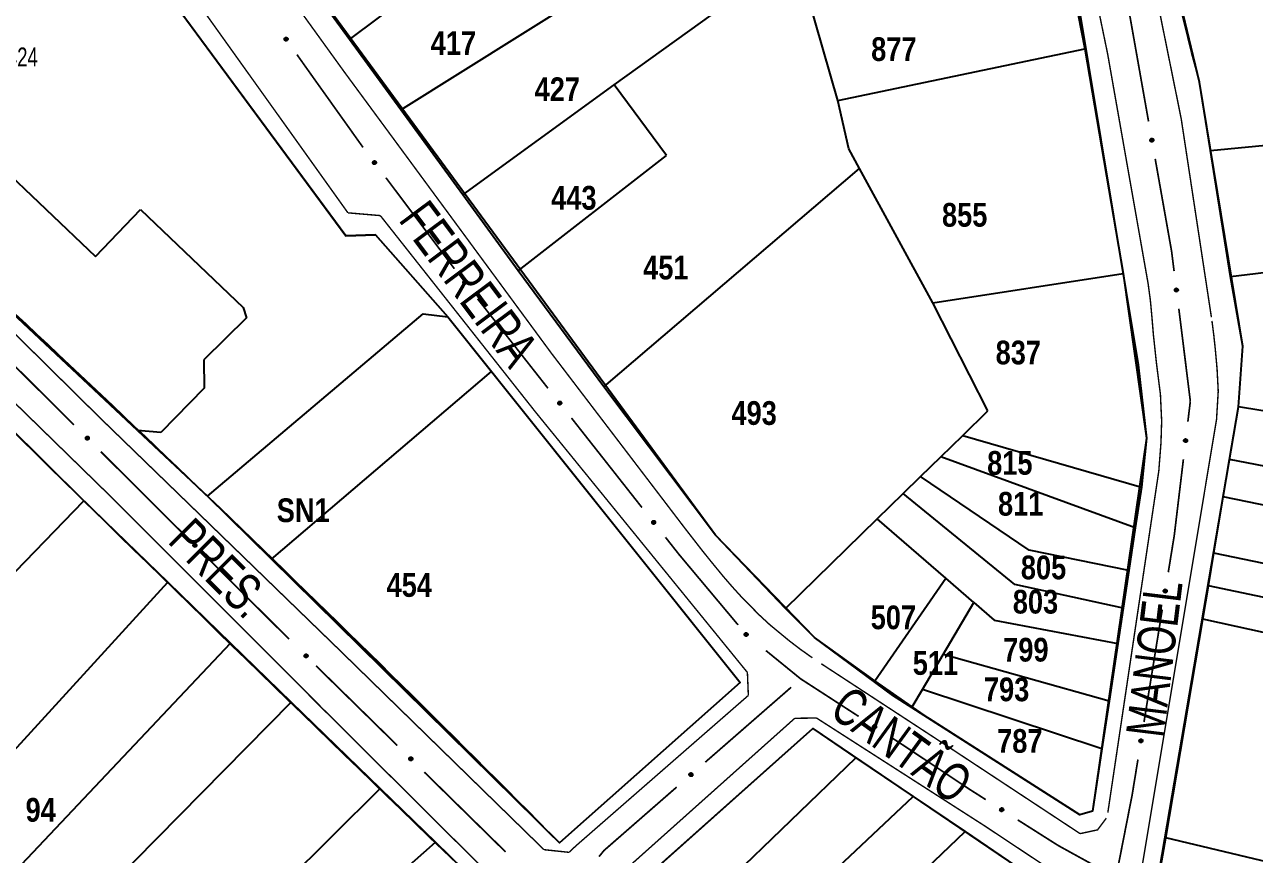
# Model space of a CAD drawing. Extents: x 200120 to 201962, y 4837541 to 4839252.
# Drawn here: x 200711 to 200840.5, y 4838954.3 to 4839041.7 of the extents above; entities that cross this region are included whole.
import ezdxf
from ezdxf.enums import TextEntityAlignment as Align

# ---------------------------------------------------------------- set-up
doc = ezdxf.new("R2010")
doc.units = 0
doc.header["$LTSCALE"] = 3
doc.header["$MEASUREMENT"] = 0
for name, color, linetype in [('CD-MALHA-LOTES', 40, 'CONTINUOUS'), ('CD_TXT_QUADRA', 7, 'CONTINUOUS'), ('RU-QUADRAS', 210, 'CONTINUOUS'), ('SV-EIXO-RUA-PAV', 20, 'CONTINUOUS'), ('SV-RUA-PAVIM-S-GUIA-C-GUIA', 7, 'CONTINUOUS'), ('SV-TXT-RUA-PAV-S-GUIA-C-GUIA', 7, 'CONTINUOUS'), ('Th_NmrPort', 1, 'CONTINUOUS')]:
    doc.layers.add(name, color=color, linetype=linetype)
doc.styles.add('3488-34-2D_TXTB$0$ARIAL', font='ARIAL.TTF')
doc.styles.add('ARIAL', font='ARIAL.TTF')
doc.styles.get("Standard").update_dxf_attribs({"font": 'swisscbo.ttf'})

msp = doc.modelspace()

# ---------------------------------------------------------------- linework, layer by layer
at = {"layer": 'CD-MALHA-LOTES'}
for p, q in [((200744.79, 4839019.47), (200706.55, 4839071.32)), ((200834.73, 4839035.66), (200827.93, 4839064.23)), ((200745.18, 4839040.17), (200772.11, 4839060.24)), ((200819.99, 4839052.94), (200822.65, 4839039.16)), ((200750.59, 4839032.73), (200779.36, 4839050.78)), ((200745.18, 4839040.17), (200738.42, 4839049.45)), ((200773.09, 4839035.36), (200792.2, 4839049.22)), ((200796.62, 4839033.72), (200793.12, 4839045.98)), ((200750.59, 4839032.73), (200745.18, 4839040.17)), ((200796.62, 4839033.72), (200822.65, 4839039.16)), ((200822.65, 4839039.16), (200826.69, 4839015.48)), ((200835.88, 4839028.45), (200834.73, 4839035.66)), ((200757.12, 4839023.77), (200773.09, 4839035.36)), ((200778.6, 4839027.94), (200773.09, 4839035.36)), ((200835.88, 4839028.45), (200901.02, 4839034.62)), ((200797.81, 4839028.63), (200796.62, 4839033.72)), ((200702.28, 4839032.68), (200718.43, 4839017.28)), ((200757.12, 4839023.77), (200750.59, 4839032.73)), ((200762.96, 4839015.75), (200778.6, 4839027.94)), ((200798.92, 4839026.55), (200797.81, 4839028.63)), ((200838, 4839015.18), (200835.88, 4839028.45)), ((200771.99, 4839003.55), (200798.92, 4839026.55)), ((200806.64, 4839012.39), (200798.92, 4839026.55)), ((200722.86, 4838998.93), (200695.01, 4839025.05)), ((200762.96, 4839015.75), (200757.12, 4839023.77)), ((200718.43, 4839017.28), (200723.16, 4839022.24)), ((200723.16, 4839022.24), (200734, 4839011.9)), ((200747.93, 4839019.57), (200744.79, 4839019.47)), ((200755.55, 4839010.91), (200747.93, 4839019.57)), ((200838, 4839015.18), (200846.98, 4839016.27)), ((200771.99, 4839003.55), (200762.96, 4839015.75)), ((200806.64, 4839012.39), (200826.69, 4839015.48)), ((200826.69, 4839015.48), (200829.15, 4838998.12)), ((200839.3, 4839007.83), (200838, 4839015.18)), ((200812.44, 4839001), (200806.64, 4839012.39)), ((200734.35, 4839010.83), (200729.86, 4839006.37)), ((200730.23, 4838992.01), (200752.97, 4839011.23)), ((200734, 4839011.9), (200734.35, 4839010.83)), ((200752.97, 4839011.23), (200755.55, 4839010.91)), ((200755.55, 4839010.91), (200760.14, 4839005.17)), ((200838.84, 4839001.43), (200839.3, 4839007.83)), ((200729.86, 4839006.37), (200729.89, 4839003.41)), ((200736.96, 4838985.38), (200760.14, 4839005.17)), ((200760.14, 4839005.17), (200786.35, 4838972.39)), ((200729.89, 4839003.41), (200725.31, 4838998.72)), ((200783.76, 4838987.92), (200771.99, 4839003.55)), ((200809.8, 4838998.42), (200812.44, 4839001)), ((200837.91, 4838995.88), (200838.84, 4839001.43)), ((200845.9, 4839000.25), (200838.84, 4839001.43)), ((200709.07, 4838999.61), (200717.21, 4838991.54)), ((200722.86, 4838998.93), (200730.23, 4838992.01)), ((200725.31, 4838998.72), (200722.86, 4838998.93)), ((200807.47, 4838996.15), (200809.8, 4838998.42)), ((200809.8, 4838998.42), (200828.61, 4838992.97)), ((200829.15, 4838998.12), (200828.61, 4838992.97)), ((200805.34, 4838994.07), (200807.47, 4838996.15)), ((200827.96, 4838988.66), (200807.47, 4838996.15)), ((200837.24, 4838991.93), (200837.91, 4838995.88)), ((200910.44, 4838982), (200837.91, 4838995.88)), ((200803.53, 4838992.3), (200805.34, 4838994.07)), ((200816.8, 4838986.33), (200805.34, 4838994.07)), ((200828.61, 4838992.97), (200827.96, 4838988.66)), ((200687.5, 4838960.79), (200717.21, 4838991.54)), ((200717.21, 4838991.54), (200726.04, 4838982.96)), ((200736.96, 4838985.38), (200730.23, 4838992.01)), ((200800.77, 4838989.61), (200803.53, 4838992.3)), ((200815.3, 4838982.71), (200803.53, 4838992.3)), ((200836.25, 4838986), (200837.24, 4838991.93)), ((200909.16, 4838977.11), (200837.24, 4838991.93)), ((200791.11, 4838980.17), (200800.77, 4838989.61)), ((200808, 4838983.37), (200800.77, 4838989.61)), ((200791.11, 4838980.17), (200783.76, 4838987.92)), ((200827.96, 4838988.66), (200827.28, 4838984.18)), ((200827.28, 4838984.18), (200816.8, 4838986.33)), ((200767.31, 4838955.46), (200736.96, 4838985.38)), ((200835.67, 4838982.57), (200836.25, 4838986)), ((200907.63, 4838971.26), (200836.25, 4838986)), ((200827.28, 4838984.18), (200826.68, 4838980.2)), ((200702.65, 4838957.31), (200726.04, 4838982.96)), ((200726.04, 4838982.96), (200732.65, 4838976.53)), ((200800.52, 4838972.54), (200808, 4838983.37)), ((200810.97, 4838980.8), (200808, 4838983.37)), ((200826.68, 4838980.2), (200815.3, 4838982.71)), ((200835.08, 4838979.05), (200835.67, 4838982.57)), ((200906.7, 4838967.72), (200835.67, 4838982.57)), ((200794.17, 4838977.11), (200791.11, 4838980.17)), ((200807.72, 4838975.32), (200810.97, 4838980.8)), ((200810.97, 4838980.8), (200813.11, 4838978.95)), ((200826.68, 4838980.2), (200826.12, 4838976.49)), ((200813.11, 4838978.95), (200826.12, 4838976.49)), ((200831.2, 4838956), (200835.08, 4838979.05)), ((200905.63, 4838963.63), (200835.08, 4838979.05)), ((200708.88, 4838951.34), (200732.65, 4838976.53)), ((200732.65, 4838976.53), (200739.06, 4838970.3)), ((200800.52, 4838972.54), (200794.17, 4838977.11)), ((200826.12, 4838976.49), (200825.21, 4838970.42)), ((200805.55, 4838971.65), (200807.72, 4838975.32)), ((200825.21, 4838970.42), (200807.72, 4838975.32)), ((200786.35, 4838972.39), (200767.31, 4838955.46)), ((200804.46, 4838969.82), (200800.52, 4838972.54)), ((200804.46, 4838969.82), (200805.55, 4838971.65)), ((200824.45, 4838965.37), (200805.55, 4838971.65)), ((200714.79, 4838945.67), (200739.06, 4838970.3)), ((200739.06, 4838970.3), (200748.41, 4838961.21)), ((200806.28, 4838968.56), (200804.46, 4838969.82)), ((200825.21, 4838970.42), (200824.45, 4838965.37)), ((200822.13, 4838958.43), (200806.28, 4838968.56)), ((200773.36, 4838949.12), (200793.99, 4838967.53)), ((200793.99, 4838967.53), (200798.55, 4838964.44)), ((200778.03, 4838944.67), (200798.55, 4838964.44)), ((200798.55, 4838964.44), (200804.57, 4838960.36)), ((200824.45, 4838965.37), (200823.46, 4838958.82)), ((200723.93, 4838936.91), (200748.41, 4838961.21)), ((200748.41, 4838961.21), (200754.25, 4838955.53)), ((200782.94, 4838940), (200804.57, 4838960.36)), ((200804.57, 4838960.36), (200810.04, 4838956.65)), ((200823.46, 4838958.82), (200822.13, 4838958.43)), ((200787.78, 4838935.39), (200810.04, 4838956.65)), ((200810.04, 4838956.65), (200815.35, 4838953.04)), ((200750.87, 4838952.54), (200754.25, 4838955.53)), ((200754.25, 4838955.53), (200761, 4838948.97)), ((200827.7, 4838936.11), (200831.2, 4838956)), ((200866.28, 4838947.65), (200831.2, 4838956))]:
    msp.add_line(p, q, dxfattribs=at)
at = {"layer": 'RU-QUADRAS', "color": 6, "linetype": 'Continuous'}
msp.add_lwpolyline([(200874.3, 4838925.75), (200827.7, 4838936.11), (200838.84, 4839001.43), (200839.3, 4839007.83), (200834.73, 4839035.66, -0.013108), (200823.35, 4839085.99), (200818.17, 4839106.9), (200796.5, 4839174.58), (200797.22, 4839177.09), (200844.92, 4839237.9)], format="xyb", dxfattribs=at)
msp.add_lwpolyline([(200718.93, 4839076.24), (200718.92, 4839078.45), (200786.03, 4839163.38), (200791.36, 4839158.9), (200810.73, 4839093.04), (200821.76, 4839045.29), (200828.26, 4839005.87), (200829.15, 4838998.12), (200823.46, 4838958.82), (200822.13, 4838958.43), (200802.44, 4838971.01), (200794.17, 4838977.11), (200783.76, 4838987.92)], close=True, dxfattribs=at)
for points in [[(200674.55, 4839047.75), (200706.55, 4839071.32), (200744.79, 4839019.47), (200747.93, 4839019.57), (200755.55, 4839010.91), (200786.35, 4838972.39), (200767.31, 4838955.46, 0.012365), (200695.01, 4839025.05)], [(200541.58, 4838961.94), (200592.53, 4838995.33), (200622.4, 4839013.17), (200621.51, 4839015.84), (200631.4, 4839023.05), (200632.92, 4839021.07), (200666.54, 4839041.71, 0.004584), (200761, 4838948.97), (200735.35, 4838925.27, 0.012379), (200669.53, 4838867.28), (200666.12, 4838867.04), (200619.71, 4838899.31), (200620.33, 4838899.96), (200598.31, 4838925.24), (200593.14, 4838920.34)], [(200773.36, 4838949.12), (200793.99, 4838967.53), (200819.76, 4838950.05, -0.371897), (200821.19, 4838946.96), (200813.72, 4838914.62, -0.386143), (200811.78, 4838914.03), (200809.34, 4838916.7), (200808.23, 4838915.93)]]:
    msp.add_lwpolyline(points, format="xyb", close=True, dxfattribs=at)
at = {"layer": 'SV-EIXO-RUA-PAV', "const_width": 0.18}
for points in [[(200829.37, 4839031.51), (200827.28, 4839043.32)], [(200740.26, 4839037.71), (200739.66, 4839038.56)], [(200740.82, 4839036.92), (200740.26, 4839037.71)], [(200746.56, 4839028.86), (200740.82, 4839036.92)], [(200746.62, 4839028.78), (200746.56, 4839028.86)], [(200831.81, 4839017.76), (200830.07, 4839027.57)], [(200756.24, 4839015.99), (200749.03, 4839025.58)], [(200831.81, 4839017.72), (200831.81, 4839017.76)], [(200832.06, 4839015.74), (200831.81, 4839017.72)], [(200766.1, 4839003.39), (200758.68, 4839012.82)], [(200833.77, 4839002.03), (200832.56, 4839011.77)], [(200708.14, 4839007.52), (200716.16, 4838999.53)], [(200833.51, 4838999.86), (200833.75, 4839001.85)], [(200833.75, 4839001.85), (200833.77, 4839002.03)], [(200770.45, 4838997.87), (200768.58, 4839000.25)], [(200771.05, 4838997.11), (200770.45, 4838997.87)], [(200718.99, 4838996.71), (200727.49, 4838988.24)], [(200776, 4838990.82), (200771.05, 4838997.11)], [(200832.07, 4838987.8), (200833.04, 4838995.89)], [(200779.89, 4838985.89), (200778.48, 4838987.68)], [(200831.93, 4838986.96), (200832.07, 4838987.8)], [(200831.45, 4838984), (200831.93, 4838986.96)], [(200730.32, 4838985.42), (200738.82, 4838976.95)], [(200780.35, 4838985.34), (200779.89, 4838985.89)], [(200786.13, 4838978.44), (200780.35, 4838985.34)], [(200828.89, 4838968.2), (200830.81, 4838980.05)], [(200792.73, 4838972.75), (200789.06, 4838975.74)], [(200741.67, 4838974.13), (200750.23, 4838965.73)], [(200782.68, 4838963.98), (200791.72, 4838971.87)], [(200792.95, 4838972.61), (200792.73, 4838972.75)], [(200798.83, 4838968.8), (200792.95, 4838972.61)], [(200803.85, 4838965.55), (200802.19, 4838966.63)], [(200803.86, 4838965.54), (200803.85, 4838965.55)], [(200810.53, 4838961.1), (200803.86, 4838965.54)], [(200827.63, 4838960.45), (200828.25, 4838964.25)], [(200753.08, 4838962.92), (200761.64, 4838954.51)], [(200772, 4838954.66), (200779.66, 4838961.35)], [(200811.37, 4838960.57), (200810.53, 4838961.1)], [(200812.21, 4838960.03), (200811.37, 4838960.57)], [(200826.06, 4838952.46), (200827.6, 4838960.31)], [(200827.6, 4838960.31), (200827.63, 4838960.45)], [(200819.8, 4838955.22), (200815.59, 4838957.89)], [(200819.81, 4838955.21), (200819.8, 4838955.22)], [(200825.94, 4838951.83), (200819.81, 4838955.21)], [(200771.48, 4838954.02), (200772, 4838954.66)]]:
    msp.add_lwpolyline(points, dxfattribs=at)
at = {"layer": 'SV-EIXO-RUA-PAV'}
for points in [[(200738.51, 4839040.01), (200738.46, 4839040.02), (200738.42, 4839040.04), (200738.39, 4839040.06), (200738.37, 4839040.09), (200738.35, 4839040.12), (200738.34, 4839040.15), (200738.34, 4839040.19), (200738.34, 4839040.24), (200738.36, 4839040.28), (200738.39, 4839040.31), (200738.41, 4839040.34), (200738.44, 4839040.35), (200738.48, 4839040.36), (200738.52, 4839040.37), (200738.57, 4839040.36), (200738.61, 4839040.34), (200738.64, 4839040.32), (200738.66, 4839040.29), (200738.68, 4839040.26), (200738.69, 4839040.23), (200738.69, 4839040.18), (200738.68, 4839040.14), (200738.67, 4839040.1), (200738.64, 4839040.07), (200738.62, 4839040.05), (200738.58, 4839040.03), (200738.55, 4839040.02), (200738.51, 4839040.01)], [(200829.64, 4839029.38), (200829.6, 4839029.41), (200829.57, 4839029.44), (200829.55, 4839029.47), (200829.55, 4839029.51), (200829.54, 4839029.54), (200829.55, 4839029.58), (200829.56, 4839029.62), (200829.59, 4839029.66), (200829.62, 4839029.68), (200829.65, 4839029.7), (200829.69, 4839029.71), (200829.72, 4839029.71), (200829.76, 4839029.71), (200829.8, 4839029.69), (200829.84, 4839029.67), (200829.87, 4839029.63), (200829.88, 4839029.6), (200829.89, 4839029.57), (200829.9, 4839029.53), (200829.89, 4839029.49), (200829.88, 4839029.46), (200829.85, 4839029.42), (200829.82, 4839029.39), (200829.78, 4839029.37), (200829.75, 4839029.36), (200829.72, 4839029.36), (200829.68, 4839029.36), (200829.64, 4839029.38)], [(200747.82, 4839027), (200747.77, 4839027.01), (200747.73, 4839027.02), (200747.7, 4839027.04), (200747.68, 4839027.07), (200747.66, 4839027.1), (200747.65, 4839027.13), (200747.64, 4839027.18), (200747.65, 4839027.22), (200747.67, 4839027.26), (200747.69, 4839027.3), (200747.72, 4839027.32), (200747.74, 4839027.34), (200747.78, 4839027.35), (200747.82, 4839027.35), (200747.87, 4839027.35), (200747.91, 4839027.33), (200747.94, 4839027.31), (200747.96, 4839027.28), (200747.98, 4839027.25), (200747.99, 4839027.22), (200748, 4839027.18), (200747.99, 4839027.13), (200747.98, 4839027.09), (200747.95, 4839027.06), (200747.93, 4839027.04), (200747.9, 4839027.02), (200747.86, 4839027), (200747.82, 4839027)], [(200757.33, 4839014.36), (200757.28, 4839014.37), (200757.24, 4839014.38), (200757.21, 4839014.4), (200757.19, 4839014.43), (200757.17, 4839014.46), (200757.16, 4839014.49), (200757.15, 4839014.53), (200757.16, 4839014.58), (200757.18, 4839014.62), (200757.2, 4839014.65), (200757.22, 4839014.68), (200757.25, 4839014.7), (200757.29, 4839014.71), (200757.33, 4839014.71), (200757.38, 4839014.71), (200757.42, 4839014.69), (200757.45, 4839014.67), (200757.47, 4839014.64), (200757.49, 4839014.61), (200757.5, 4839014.58), (200757.51, 4839014.53), (200757.5, 4839014.49), (200757.48, 4839014.45), (200757.46, 4839014.42), (200757.43, 4839014.4), (200757.4, 4839014.38), (200757.37, 4839014.36), (200757.33, 4839014.36)], [(200832.22, 4839013.6), (200832.18, 4839013.63), (200832.15, 4839013.66), (200832.14, 4839013.7), (200832.13, 4839013.73), (200832.13, 4839013.76), (200832.14, 4839013.8), (200832.15, 4839013.84), (200832.18, 4839013.88), (200832.22, 4839013.9), (200832.25, 4839013.92), (200832.28, 4839013.93), (200832.32, 4839013.93), (200832.36, 4839013.92), (200832.39, 4839013.9), (200832.43, 4839013.87), (200832.46, 4839013.84), (200832.47, 4839013.81), (200832.48, 4839013.77), (200832.48, 4839013.74), (200832.48, 4839013.7), (200832.46, 4839013.66), (200832.43, 4839013.62), (200832.4, 4839013.6), (200832.36, 4839013.58), (200832.33, 4839013.58), (200832.29, 4839013.57), (200832.26, 4839013.58), (200832.22, 4839013.6)], [(200767.34, 4839001.64), (200767.29, 4839001.65), (200767.25, 4839001.66), (200767.22, 4839001.68), (200767.2, 4839001.71), (200767.18, 4839001.74), (200767.17, 4839001.77), (200767.16, 4839001.81), (200767.17, 4839001.86), (200767.18, 4839001.9), (200767.2, 4839001.93), (200767.23, 4839001.96), (200767.26, 4839001.98), (200767.29, 4839001.99), (200767.33, 4839002), (200767.38, 4839001.99), (200767.42, 4839001.98), (200767.45, 4839001.95), (200767.48, 4839001.93), (200767.5, 4839001.9), (200767.51, 4839001.86), (200767.51, 4839001.82), (200767.51, 4839001.77), (200767.49, 4839001.73), (200767.47, 4839001.7), (200767.45, 4839001.68), (200767.42, 4839001.66), (200767.38, 4839001.65), (200767.34, 4839001.64)], [(200717.55, 4838998.3), (200717.6, 4838998.3), (200717.64, 4838998.29), (200717.67, 4838998.28), (200717.7, 4838998.25), (200717.72, 4838998.23), (200717.74, 4838998.19), (200717.75, 4838998.15), (200717.75, 4838998.1), (200717.74, 4838998.06), (200717.72, 4838998.03), (200717.7, 4838998), (200717.67, 4838997.98), (200717.64, 4838997.96), (200717.6, 4838997.95), (200717.55, 4838997.95), (200717.51, 4838997.96), (200717.47, 4838997.98), (200717.45, 4838998), (200717.42, 4838998.03), (200717.41, 4838998.06), (200717.4, 4838998.1), (200717.4, 4838998.15), (200717.41, 4838998.19), (200717.42, 4838998.22), (200717.45, 4838998.25), (200717.47, 4838998.27), (200717.51, 4838998.29), (200717.55, 4838998.3)], [(200833.15, 4838997.74), (200833.12, 4838997.78), (200833.1, 4838997.82), (200833.09, 4838997.86), (200833.09, 4838997.89), (200833.1, 4838997.93), (200833.12, 4838997.96), (200833.14, 4838997.99), (200833.18, 4838998.02), (200833.22, 4838998.04), (200833.26, 4838998.05), (200833.29, 4838998.05), (200833.33, 4838998.04), (200833.36, 4838998.02), (200833.39, 4838998), (200833.42, 4838997.96), (200833.44, 4838997.92), (200833.45, 4838997.89), (200833.44, 4838997.85), (200833.44, 4838997.82), (200833.42, 4838997.78), (200833.4, 4838997.75), (200833.36, 4838997.72), (200833.32, 4838997.7), (200833.28, 4838997.7), (200833.25, 4838997.7), (200833.21, 4838997.7), (200833.18, 4838997.72), (200833.15, 4838997.74)], [(200777.24, 4838989.07), (200777.19, 4838989.08), (200777.15, 4838989.09), (200777.12, 4838989.11), (200777.1, 4838989.14), (200777.08, 4838989.17), (200777.07, 4838989.2), (200777.06, 4838989.24), (200777.07, 4838989.29), (200777.08, 4838989.33), (200777.1, 4838989.37), (200777.13, 4838989.39), (200777.16, 4838989.41), (200777.19, 4838989.42), (200777.23, 4838989.43), (200777.28, 4838989.42), (200777.32, 4838989.41), (200777.35, 4838989.38), (200777.38, 4838989.36), (200777.4, 4838989.33), (200777.41, 4838989.29), (200777.42, 4838989.25), (200777.41, 4838989.2), (200777.39, 4838989.16), (200777.37, 4838989.14), (200777.35, 4838989.11), (200777.32, 4838989.09), (200777.28, 4838989.08), (200777.24, 4838989.07)], [(200728.88, 4838987.01), (200728.93, 4838987.01), (200728.97, 4838987), (200729.01, 4838986.98), (200729.03, 4838986.96), (200729.05, 4838986.93), (200729.07, 4838986.9), (200729.08, 4838986.86), (200729.08, 4838986.81), (200729.07, 4838986.77), (200729.06, 4838986.74), (200729.03, 4838986.71), (200729.01, 4838986.69), (200728.97, 4838986.67), (200728.93, 4838986.66), (200728.88, 4838986.66), (200728.84, 4838986.67), (200728.81, 4838986.69), (200728.78, 4838986.71), (200728.76, 4838986.74), (200728.74, 4838986.77), (200728.73, 4838986.81), (200728.73, 4838986.86), (200728.74, 4838986.9), (200728.76, 4838986.93), (200728.78, 4838986.96), (200728.81, 4838986.98), (200728.84, 4838987), (200728.88, 4838987.01)], [(200831, 4838981.9), (200830.97, 4838981.94), (200830.95, 4838981.98), (200830.95, 4838982.01), (200830.95, 4838982.05), (200830.96, 4838982.08), (200830.98, 4838982.11), (200831, 4838982.15), (200831.04, 4838982.18), (200831.09, 4838982.19), (200831.12, 4838982.2), (200831.16, 4838982.19), (200831.19, 4838982.19), (200831.22, 4838982.17), (200831.26, 4838982.14), (200831.28, 4838982.1), (200831.3, 4838982.06), (200831.3, 4838982.03), (200831.3, 4838981.99), (200831.29, 4838981.96), (200831.28, 4838981.92), (200831.25, 4838981.89), (200831.21, 4838981.86), (200831.17, 4838981.85), (200831.14, 4838981.84), (200831.1, 4838981.85), (200831.07, 4838981.85), (200831.03, 4838981.87), (200831, 4838981.9)], [(200786.98, 4838977.26), (200786.93, 4838977.26), (200786.89, 4838977.28), (200786.86, 4838977.3), (200786.83, 4838977.32), (200786.81, 4838977.35), (200786.8, 4838977.38), (200786.79, 4838977.43), (200786.8, 4838977.47), (200786.81, 4838977.52), (200786.83, 4838977.55), (200786.86, 4838977.57), (200786.88, 4838977.59), (200786.92, 4838977.61), (200786.96, 4838977.61), (200787.01, 4838977.61), (200787.05, 4838977.59), (200787.08, 4838977.57), (200787.1, 4838977.55), (200787.13, 4838977.52), (200787.14, 4838977.49), (200787.15, 4838977.44), (200787.14, 4838977.4), (200787.13, 4838977.36), (200787.11, 4838977.33), (200787.08, 4838977.3), (200787.05, 4838977.28), (200787.02, 4838977.26), (200786.98, 4838977.26)], [(200740.58, 4838975.35), (200740.63, 4838975.35), (200740.68, 4838975.34), (200740.71, 4838975.32), (200740.73, 4838975.3), (200740.76, 4838975.27), (200740.77, 4838975.24), (200740.79, 4838975.2), (200740.79, 4838975.15), (200740.78, 4838975.11), (200740.76, 4838975.08), (200740.74, 4838975.05), (200740.71, 4838975.03), (200740.68, 4838975.01), (200740.64, 4838975), (200740.59, 4838975), (200740.55, 4838975.01), (200740.51, 4838975.03), (200740.49, 4838975.05), (200740.46, 4838975.08), (200740.45, 4838975.11), (200740.44, 4838975.15), (200740.44, 4838975.2), (200740.44, 4838975.24), (200740.46, 4838975.27), (200740.48, 4838975.3), (200740.51, 4838975.32), (200740.54, 4838975.34), (200740.58, 4838975.35)], [(200800.57, 4838967.54), (200800.52, 4838967.53), (200800.48, 4838967.53), (200800.44, 4838967.54), (200800.41, 4838967.56), (200800.38, 4838967.58), (200800.36, 4838967.61), (200800.34, 4838967.65), (200800.33, 4838967.7), (200800.33, 4838967.74), (200800.34, 4838967.78), (200800.36, 4838967.81), (200800.38, 4838967.83), (200800.41, 4838967.86), (200800.45, 4838967.88), (200800.5, 4838967.89), (200800.54, 4838967.89), (200800.57, 4838967.87), (200800.6, 4838967.86), (200800.63, 4838967.84), (200800.66, 4838967.81), (200800.67, 4838967.77), (200800.68, 4838967.72), (200800.68, 4838967.68), (200800.67, 4838967.65), (200800.66, 4838967.61), (200800.63, 4838967.59), (200800.61, 4838967.56), (200800.57, 4838967.54)], [(200828.44, 4838966.1), (200828.41, 4838966.14), (200828.39, 4838966.18), (200828.39, 4838966.22), (200828.39, 4838966.25), (200828.4, 4838966.29), (200828.41, 4838966.32), (200828.44, 4838966.35), (200828.48, 4838966.38), (200828.52, 4838966.4), (200828.56, 4838966.4), (200828.59, 4838966.4), (200828.63, 4838966.39), (200828.66, 4838966.37), (200828.69, 4838966.35), (200828.72, 4838966.31), (200828.74, 4838966.27), (200828.74, 4838966.23), (200828.74, 4838966.2), (200828.73, 4838966.16), (200828.71, 4838966.13), (200828.69, 4838966.1), (200828.65, 4838966.07), (200828.61, 4838966.05), (200828.57, 4838966.05), (200828.54, 4838966.05), (200828.5, 4838966.06), (200828.47, 4838966.08), (200828.44, 4838966.1)], [(200751.63, 4838964.5), (200751.68, 4838964.5), (200751.72, 4838964.5), (200751.75, 4838964.48), (200751.78, 4838964.45), (200751.8, 4838964.43), (200751.82, 4838964.4), (200751.83, 4838964.36), (200751.83, 4838964.31), (200751.82, 4838964.26), (200751.8, 4838964.23), (200751.78, 4838964.2), (200751.75, 4838964.18), (200751.72, 4838964.16), (200751.68, 4838964.15), (200751.63, 4838964.15), (200751.59, 4838964.16), (200751.56, 4838964.18), (200751.53, 4838964.2), (200751.51, 4838964.23), (200751.49, 4838964.26), (200751.48, 4838964.3), (200751.48, 4838964.35), (200751.49, 4838964.39), (200751.51, 4838964.42), (200751.53, 4838964.45), (200751.56, 4838964.47), (200751.59, 4838964.49), (200751.63, 4838964.5)], [(200780.99, 4838962.65), (200780.99, 4838962.7), (200781, 4838962.74), (200781.02, 4838962.77), (200781.05, 4838962.8), (200781.08, 4838962.82), (200781.11, 4838962.83), (200781.15, 4838962.84), (200781.2, 4838962.84), (200781.24, 4838962.82), (200781.27, 4838962.8), (200781.3, 4838962.78), (200781.32, 4838962.75), (200781.33, 4838962.72), (200781.34, 4838962.67), (200781.34, 4838962.63), (200781.33, 4838962.58), (200781.31, 4838962.55), (200781.28, 4838962.53), (200781.25, 4838962.51), (200781.22, 4838962.49), (200781.18, 4838962.49), (200781.13, 4838962.49), (200781.09, 4838962.5), (200781.06, 4838962.52), (200781.03, 4838962.55), (200781.01, 4838962.58), (200781, 4838962.61), (200780.99, 4838962.65)], [(200813.96, 4838958.79), (200813.92, 4838958.78), (200813.87, 4838958.78), (200813.84, 4838958.79), (200813.81, 4838958.81), (200813.78, 4838958.83), (200813.75, 4838958.86), (200813.74, 4838958.89), (200813.72, 4838958.94), (200813.73, 4838958.99), (200813.73, 4838959.02), (200813.75, 4838959.05), (200813.77, 4838959.08), (200813.8, 4838959.1), (200813.84, 4838959.12), (200813.89, 4838959.13), (200813.93, 4838959.13), (200813.96, 4838959.12), (200814, 4838959.11), (200814.02, 4838959.08), (200814.05, 4838959.06), (200814.07, 4838959.02), (200814.08, 4838958.97), (200814.08, 4838958.93), (200814.07, 4838958.89), (200814.05, 4838958.86), (200814.03, 4838958.84), (200814, 4838958.81), (200813.96, 4838958.79)]]:
    msp.add_lwpolyline(points, close=True, dxfattribs=at)
for points in [[(200738.55, 4839040.02), (200738.34, 4839040.24)], [(200738.53, 4839040.02), (200738.34, 4839040.22)], [(200738.51, 4839040.01), (200738.34, 4839040.19)], [(200738.48, 4839040.02), (200738.34, 4839040.17)], [(200738.46, 4839040.02), (200738.34, 4839040.15)], [(200738.44, 4839040.03), (200738.35, 4839040.13)], [(200738.42, 4839040.04), (200738.35, 4839040.12)], [(200738.58, 4839040.03), (200738.36, 4839040.28)], [(200738.57, 4839040.03), (200738.36, 4839040.26)], [(200738.6, 4839040.04), (200738.38, 4839040.29)], [(200738.62, 4839040.05), (200738.39, 4839040.31)], [(200738.63, 4839040.06), (200738.4, 4839040.32)], [(200738.64, 4839040.07), (200738.41, 4839040.34)], [(200738.65, 4839040.09), (200738.43, 4839040.34)], [(200738.67, 4839040.1), (200738.44, 4839040.35)], [(200738.67, 4839040.12), (200738.46, 4839040.35)], [(200738.68, 4839040.14), (200738.48, 4839040.36)], [(200738.68, 4839040.16), (200738.5, 4839040.36)], [(200738.69, 4839040.18), (200738.52, 4839040.37)], [(200738.68, 4839040.21), (200738.55, 4839040.36)], [(200738.69, 4839040.23), (200738.57, 4839040.36)], [(200738.68, 4839040.25), (200738.59, 4839040.34)], [(200738.68, 4839040.26), (200738.61, 4839040.34)], [(200829.57, 4839029.44), (200829.54, 4839029.54)], [(200829.6, 4839029.41), (200829.55, 4839029.58)], [(200829.58, 4839029.42), (200829.55, 4839029.55)], [(200829.64, 4839029.38), (200829.56, 4839029.62)], [(200829.62, 4839029.39), (200829.56, 4839029.59)], [(200829.66, 4839029.37), (200829.58, 4839029.63)], [(200829.68, 4839029.36), (200829.59, 4839029.66)], [(200829.7, 4839029.37), (200829.61, 4839029.67)], [(200829.72, 4839029.36), (200829.62, 4839029.68)], [(200829.73, 4839029.36), (200829.64, 4839029.69)], [(200829.75, 4839029.36), (200829.65, 4839029.7)], [(200829.77, 4839029.37), (200829.67, 4839029.71)], [(200829.78, 4839029.37), (200829.69, 4839029.71)], [(200829.8, 4839029.38), (200829.71, 4839029.71)], [(200829.82, 4839029.39), (200829.72, 4839029.71)], [(200829.83, 4839029.4), (200829.74, 4839029.71)], [(200829.85, 4839029.42), (200829.76, 4839029.71)], [(200829.86, 4839029.44), (200829.78, 4839029.7)], [(200829.88, 4839029.46), (200829.8, 4839029.69)], [(200829.88, 4839029.48), (200829.82, 4839029.67)], [(200829.89, 4839029.49), (200829.84, 4839029.67)], [(200829.89, 4839029.52), (200829.86, 4839029.64)], [(200829.9, 4839029.53), (200829.87, 4839029.63)], [(200747.82, 4839027), (200747.64, 4839027.18)], [(200747.86, 4839027), (200747.65, 4839027.22)], [(200747.84, 4839027), (200747.65, 4839027.2)], [(200747.8, 4839027), (200747.65, 4839027.15)], [(200747.77, 4839027.01), (200747.65, 4839027.13)], [(200747.88, 4839027.01), (200747.66, 4839027.24)], [(200747.75, 4839027.01), (200747.66, 4839027.11)], [(200747.73, 4839027.02), (200747.66, 4839027.1)], [(200747.9, 4839027.02), (200747.67, 4839027.26)], [(200747.91, 4839027.03), (200747.68, 4839027.27)], [(200747.93, 4839027.04), (200747.69, 4839027.3)], [(200747.94, 4839027.05), (200747.71, 4839027.31)], [(200747.95, 4839027.06), (200747.72, 4839027.32)], [(200747.96, 4839027.08), (200747.73, 4839027.33)], [(200747.98, 4839027.09), (200747.74, 4839027.34)], [(200747.98, 4839027.11), (200747.77, 4839027.34)], [(200747.99, 4839027.13), (200747.78, 4839027.35)], [(200747.99, 4839027.15), (200747.8, 4839027.35)], [(200748, 4839027.18), (200747.82, 4839027.35)], [(200747.99, 4839027.2), (200747.85, 4839027.34)], [(200747.99, 4839027.22), (200747.87, 4839027.35)], [(200747.98, 4839027.24), (200747.9, 4839027.33)], [(200747.98, 4839027.25), (200747.91, 4839027.33)], [(200757.47, 4839014.44), (200757.24, 4839014.69)], [(200757.48, 4839014.45), (200757.25, 4839014.7)], [(200757.49, 4839014.47), (200757.27, 4839014.7)], [(200757.5, 4839014.49), (200757.29, 4839014.71)], [(200757.5, 4839014.51), (200757.31, 4839014.71)], [(200757.51, 4839014.53), (200757.33, 4839014.71)], [(200757.5, 4839014.56), (200757.36, 4839014.7)], [(200757.5, 4839014.58), (200757.38, 4839014.71)], [(200757.49, 4839014.6), (200757.4, 4839014.69)], [(200757.49, 4839014.61), (200757.42, 4839014.69)], [(200757.33, 4839014.36), (200757.15, 4839014.53)], [(200757.37, 4839014.36), (200757.16, 4839014.58)], [(200757.35, 4839014.36), (200757.16, 4839014.56)], [(200757.3, 4839014.36), (200757.16, 4839014.51)], [(200757.28, 4839014.37), (200757.16, 4839014.49)], [(200757.39, 4839014.37), (200757.17, 4839014.6)], [(200757.26, 4839014.37), (200757.17, 4839014.47)], [(200757.24, 4839014.38), (200757.17, 4839014.46)], [(200757.4, 4839014.38), (200757.18, 4839014.62)], [(200757.42, 4839014.39), (200757.19, 4839014.63)], [(200757.43, 4839014.4), (200757.2, 4839014.65)], [(200757.45, 4839014.41), (200757.21, 4839014.67)], [(200757.46, 4839014.42), (200757.22, 4839014.68)], [(200832.16, 4839013.65), (200832.13, 4839013.77)], [(200832.15, 4839013.66), (200832.13, 4839013.76)], [(200832.18, 4839013.63), (200832.14, 4839013.8)], [(200832.22, 4839013.6), (200832.15, 4839013.84)], [(200832.2, 4839013.61), (200832.15, 4839013.81)], [(200832.24, 4839013.59), (200832.17, 4839013.85)], [(200832.26, 4839013.58), (200832.18, 4839013.88)], [(200832.27, 4839013.58), (200832.2, 4839013.89)], [(200832.29, 4839013.57), (200832.22, 4839013.9)], [(200832.31, 4839013.58), (200832.23, 4839013.91)], [(200832.33, 4839013.58), (200832.25, 4839013.92)], [(200832.35, 4839013.58), (200832.27, 4839013.92)], [(200832.36, 4839013.58), (200832.28, 4839013.93)], [(200832.38, 4839013.59), (200832.3, 4839013.92)], [(200832.4, 4839013.6), (200832.32, 4839013.93)], [(200832.41, 4839013.61), (200832.34, 4839013.92)], [(200832.43, 4839013.62), (200832.36, 4839013.92)], [(200832.44, 4839013.65), (200832.38, 4839013.91)], [(200832.46, 4839013.66), (200832.39, 4839013.9)], [(200832.46, 4839013.69), (200832.42, 4839013.88)], [(200832.48, 4839013.7), (200832.43, 4839013.87)], [(200832.48, 4839013.72), (200832.45, 4839013.85)], [(200832.48, 4839013.74), (200832.46, 4839013.84)], [(200767.34, 4839001.64), (200767.16, 4839001.81)], [(200767.38, 4839001.65), (200767.17, 4839001.86)], [(200767.36, 4839001.65), (200767.17, 4839001.84)], [(200767.31, 4839001.65), (200767.17, 4839001.79)], [(200767.29, 4839001.65), (200767.17, 4839001.77)], [(200767.42, 4839001.66), (200767.18, 4839001.9)], [(200767.4, 4839001.66), (200767.18, 4839001.88)], [(200767.27, 4839001.66), (200767.18, 4839001.75)], [(200767.25, 4839001.66), (200767.18, 4839001.74)], [(200767.43, 4839001.67), (200767.19, 4839001.91)], [(200767.45, 4839001.68), (200767.2, 4839001.93)], [(200767.46, 4839001.69), (200767.22, 4839001.95)], [(200767.47, 4839001.7), (200767.23, 4839001.96)], [(200767.48, 4839001.72), (200767.25, 4839001.97)], [(200767.49, 4839001.73), (200767.26, 4839001.98)], [(200767.5, 4839001.76), (200767.28, 4839001.98)], [(200767.51, 4839001.77), (200767.29, 4839001.99)], [(200767.51, 4839001.8), (200767.32, 4839001.99)], [(200767.51, 4839001.82), (200767.33, 4839002)], [(200767.51, 4839001.85), (200767.36, 4839001.99)], [(200767.51, 4839001.86), (200767.38, 4839001.99)], [(200767.5, 4839001.88), (200767.41, 4839001.98)], [(200767.5, 4839001.9), (200767.42, 4839001.98)], [(200717.4, 4838998.17), (200717.65, 4838997.97)], [(200717.4, 4838998.15), (200717.64, 4838997.96)], [(200717.4, 4838998.13), (200717.61, 4838997.96)], [(200717.4, 4838998.1), (200717.6, 4838997.95)], [(200717.41, 4838998.19), (200717.67, 4838997.98)], [(200717.41, 4838998.08), (200717.57, 4838997.96)], [(200717.41, 4838998.06), (200717.55, 4838997.95)], [(200717.42, 4838998.22), (200717.7, 4838998)], [(200717.42, 4838998.21), (200717.68, 4838997.99)], [(200717.42, 4838998.04), (200717.52, 4838997.96)], [(200717.42, 4838998.03), (200717.51, 4838997.96)], [(200717.44, 4838998.24), (200717.71, 4838998.01)], [(200717.45, 4838998.25), (200717.72, 4838998.03)], [(200717.46, 4838998.26), (200717.73, 4838998.05)], [(200717.47, 4838998.27), (200717.74, 4838998.06)], [(200717.49, 4838998.28), (200717.74, 4838998.09)], [(200717.51, 4838998.29), (200717.75, 4838998.1)], [(200717.53, 4838998.3), (200717.74, 4838998.13)], [(200717.55, 4838998.3), (200717.75, 4838998.15)], [(200717.57, 4838998.3), (200717.74, 4838998.18)], [(200717.6, 4838998.3), (200717.74, 4838998.19)], [(200717.62, 4838998.3), (200717.72, 4838998.22)], [(200717.64, 4838998.29), (200717.72, 4838998.23)], [(200833.1, 4838997.82), (200833.1, 4838997.93)], [(200833.11, 4838997.8), (200833.11, 4838997.94)], [(200833.12, 4838997.78), (200833.12, 4838997.96)], [(200833.13, 4838997.77), (200833.13, 4838997.97)], [(200833.15, 4838997.74), (200833.14, 4838997.99)], [(200833.17, 4838997.73), (200833.16, 4838998.01)], [(200833.18, 4838997.72), (200833.18, 4838998.02)], [(200833.2, 4838997.72), (200833.2, 4838998.03)], [(200833.21, 4838997.7), (200833.22, 4838998.04)], [(200833.23, 4838997.7), (200833.24, 4838998.04)], [(200833.25, 4838997.7), (200833.26, 4838998.05)], [(200833.27, 4838997.7), (200833.28, 4838998.05)], [(200833.28, 4838997.7), (200833.29, 4838998.05)], [(200833.3, 4838997.7), (200833.31, 4838998.04)], [(200833.32, 4838997.7), (200833.33, 4838998.04)], [(200833.34, 4838997.71), (200833.34, 4838998.03)], [(200833.36, 4838997.72), (200833.36, 4838998.02)], [(200833.38, 4838997.74), (200833.38, 4838998.01)], [(200833.4, 4838997.75), (200833.39, 4838998)], [(200833.41, 4838997.77), (200833.41, 4838997.97)], [(200833.42, 4838997.78), (200833.42, 4838997.96)], [(200833.43, 4838997.8), (200833.43, 4838997.93)], [(200833.44, 4838997.82), (200833.44, 4838997.92)], [(200777.24, 4838989.07), (200777.06, 4838989.24)], [(200777.28, 4838989.08), (200777.07, 4838989.29)], [(200777.26, 4838989.08), (200777.07, 4838989.27)], [(200777.22, 4838989.08), (200777.07, 4838989.22)], [(200777.19, 4838989.08), (200777.07, 4838989.2)], [(200777.32, 4838989.09), (200777.08, 4838989.33)], [(200777.3, 4838989.09), (200777.08, 4838989.31)], [(200777.17, 4838989.09), (200777.08, 4838989.18)], [(200777.15, 4838989.09), (200777.08, 4838989.17)], [(200777.33, 4838989.1), (200777.09, 4838989.34)], [(200777.35, 4838989.11), (200777.1, 4838989.37)], [(200777.36, 4838989.13), (200777.12, 4838989.38)], [(200777.37, 4838989.14), (200777.13, 4838989.39)], [(200777.38, 4838989.15), (200777.15, 4838989.4)], [(200777.39, 4838989.16), (200777.16, 4838989.41)], [(200777.4, 4838989.19), (200777.18, 4838989.41)], [(200777.41, 4838989.2), (200777.19, 4838989.42)], [(200777.41, 4838989.23), (200777.22, 4838989.42)], [(200777.42, 4838989.25), (200777.23, 4838989.43)], [(200777.41, 4838989.28), (200777.26, 4838989.42)], [(200777.41, 4838989.29), (200777.28, 4838989.42)], [(200777.4, 4838989.31), (200777.31, 4838989.41)], [(200777.4, 4838989.33), (200777.32, 4838989.41)], [(200728.73, 4838986.86), (200728.97, 4838986.67)], [(200728.73, 4838986.81), (200728.93, 4838986.66)], [(200728.74, 4838986.9), (200729.01, 4838986.69)], [(200728.74, 4838986.88), (200728.99, 4838986.68)], [(200728.74, 4838986.83), (200728.95, 4838986.67)], [(200728.74, 4838986.79), (200728.9, 4838986.66)], [(200728.74, 4838986.77), (200728.88, 4838986.66)], [(200728.75, 4838986.91), (200729.02, 4838986.7)], [(200728.75, 4838986.75), (200728.86, 4838986.67)], [(200728.76, 4838986.93), (200729.03, 4838986.71)], [(200728.76, 4838986.74), (200728.84, 4838986.67)], [(200728.77, 4838986.94), (200729.04, 4838986.72)], [(200728.78, 4838986.96), (200729.06, 4838986.74)], [(200728.8, 4838986.97), (200729.06, 4838986.76)], [(200728.81, 4838986.98), (200729.07, 4838986.77)], [(200728.83, 4838986.99), (200729.07, 4838986.79)], [(200728.84, 4838987), (200729.08, 4838986.81)], [(200728.86, 4838987), (200729.08, 4838986.84)], [(200728.88, 4838987.01), (200729.08, 4838986.86)], [(200728.91, 4838987.01), (200729.07, 4838986.89)], [(200728.93, 4838987.01), (200729.07, 4838986.9)], [(200728.96, 4838987.01), (200729.06, 4838986.92)], [(200728.97, 4838987), (200729.05, 4838986.93)], [(200830.95, 4838981.98), (200830.96, 4838982.08)], [(200830.96, 4838981.96), (200830.97, 4838982.09)], [(200830.97, 4838981.94), (200830.98, 4838982.11)], [(200830.99, 4838981.92), (200830.99, 4838982.12)], [(200831, 4838981.9), (200831, 4838982.15)], [(200831.02, 4838981.88), (200831.03, 4838982.16)], [(200831.03, 4838981.87), (200831.04, 4838982.18)], [(200831.05, 4838981.87), (200831.06, 4838982.18)], [(200831.07, 4838981.85), (200831.09, 4838982.19)], [(200831.08, 4838981.85), (200831.1, 4838982.19)], [(200831.1, 4838981.85), (200831.12, 4838982.2)], [(200831.12, 4838981.85), (200831.14, 4838982.19)], [(200831.14, 4838981.84), (200831.16, 4838982.19)], [(200831.15, 4838981.85), (200831.17, 4838982.19)], [(200831.17, 4838981.85), (200831.19, 4838982.19)], [(200831.19, 4838981.86), (200831.21, 4838982.17)], [(200831.21, 4838981.86), (200831.22, 4838982.17)], [(200831.23, 4838981.88), (200831.24, 4838982.15)], [(200831.25, 4838981.89), (200831.26, 4838982.14)], [(200831.26, 4838981.91), (200831.27, 4838982.11)], [(200831.28, 4838981.92), (200831.28, 4838982.1)], [(200831.29, 4838981.94), (200831.29, 4838982.08)], [(200831.29, 4838981.96), (200831.3, 4838982.06)], [(200786.98, 4838977.26), (200786.79, 4838977.43)], [(200787.02, 4838977.26), (200786.8, 4838977.47)], [(200787, 4838977.26), (200786.8, 4838977.45)], [(200786.95, 4838977.26), (200786.8, 4838977.4)], [(200786.93, 4838977.26), (200786.8, 4838977.38)], [(200787.05, 4838977.28), (200786.81, 4838977.52)], [(200787.03, 4838977.28), (200786.81, 4838977.49)], [(200786.91, 4838977.27), (200786.81, 4838977.36)], [(200786.89, 4838977.28), (200786.81, 4838977.35)], [(200787.06, 4838977.29), (200786.82, 4838977.53)], [(200787.08, 4838977.3), (200786.83, 4838977.55)], [(200787.09, 4838977.32), (200786.85, 4838977.56)], [(200787.11, 4838977.33), (200786.86, 4838977.57)], [(200787.12, 4838977.34), (200786.87, 4838977.58)], [(200787.13, 4838977.36), (200786.88, 4838977.59)], [(200787.13, 4838977.38), (200786.91, 4838977.6)], [(200787.14, 4838977.4), (200786.92, 4838977.61)], [(200787.14, 4838977.42), (200786.94, 4838977.61)], [(200787.15, 4838977.44), (200786.96, 4838977.61)], [(200787.14, 4838977.47), (200786.99, 4838977.6)], [(200787.14, 4838977.49), (200787.01, 4838977.61)], [(200787.13, 4838977.51), (200787.03, 4838977.6)], [(200787.13, 4838977.52), (200787.05, 4838977.59)], [(200740.44, 4838975.24), (200740.71, 4838975.03)], [(200740.44, 4838975.22), (200740.69, 4838975.02)], [(200740.44, 4838975.2), (200740.68, 4838975.01)], [(200740.44, 4838975.17), (200740.65, 4838975.01)], [(200740.44, 4838975.15), (200740.64, 4838975)], [(200740.45, 4838975.25), (200740.72, 4838975.04)], [(200740.45, 4838975.13), (200740.61, 4838975)], [(200740.45, 4838975.11), (200740.59, 4838975)], [(200740.46, 4838975.27), (200740.74, 4838975.05)], [(200740.46, 4838975.09), (200740.56, 4838975.01)], [(200740.46, 4838975.08), (200740.55, 4838975.01)], [(200740.47, 4838975.28), (200740.75, 4838975.06)], [(200740.48, 4838975.3), (200740.76, 4838975.08)], [(200740.5, 4838975.31), (200740.77, 4838975.1)], [(200740.51, 4838975.32), (200740.78, 4838975.11)], [(200740.53, 4838975.33), (200740.78, 4838975.14)], [(200740.54, 4838975.34), (200740.79, 4838975.15)], [(200740.56, 4838975.34), (200740.78, 4838975.18)], [(200740.58, 4838975.35), (200740.79, 4838975.2)], [(200740.61, 4838975.35), (200740.77, 4838975.23)], [(200740.63, 4838975.35), (200740.77, 4838975.24)], [(200740.66, 4838975.35), (200740.76, 4838975.26)], [(200740.68, 4838975.34), (200740.76, 4838975.27)], [(200800.63, 4838967.59), (200800.33, 4838967.74)], [(200800.61, 4838967.56), (200800.33, 4838967.7)], [(200800.66, 4838967.61), (200800.34, 4838967.78)], [(200800.64, 4838967.6), (200800.34, 4838967.75)], [(200800.62, 4838967.58), (200800.34, 4838967.71)], [(200800.59, 4838967.55), (200800.34, 4838967.67)], [(200800.57, 4838967.54), (200800.34, 4838967.65)], [(200800.66, 4838967.63), (200800.35, 4838967.79)], [(200800.67, 4838967.65), (200800.36, 4838967.81)], [(200800.54, 4838967.54), (200800.36, 4838967.63)], [(200800.52, 4838967.53), (200800.36, 4838967.61)], [(200800.68, 4838967.67), (200800.37, 4838967.82)], [(200800.68, 4838967.68), (200800.38, 4838967.83)], [(200800.5, 4838967.53), (200800.38, 4838967.59)], [(200800.48, 4838967.53), (200800.38, 4838967.58)], [(200800.68, 4838967.7), (200800.4, 4838967.84)], [(200800.68, 4838967.72), (200800.41, 4838967.86)], [(200800.67, 4838967.75), (200800.43, 4838967.87)], [(200800.67, 4838967.77), (200800.45, 4838967.88)], [(200800.66, 4838967.79), (200800.48, 4838967.88)], [(200800.66, 4838967.81), (200800.5, 4838967.89)], [(200800.64, 4838967.82), (200800.52, 4838967.88)], [(200800.63, 4838967.84), (200800.54, 4838967.89)], [(200828.39, 4838966.18), (200828.4, 4838966.29)], [(200828.4, 4838966.17), (200828.41, 4838966.3)], [(200828.41, 4838966.14), (200828.41, 4838966.32)], [(200828.42, 4838966.13), (200828.43, 4838966.33)], [(200828.44, 4838966.1), (200828.44, 4838966.35)], [(200828.45, 4838966.09), (200828.46, 4838966.36)], [(200828.47, 4838966.08), (200828.48, 4838966.38)], [(200828.49, 4838966.07), (200828.5, 4838966.39)], [(200828.5, 4838966.06), (200828.52, 4838966.4)], [(200828.52, 4838966.06), (200828.54, 4838966.4)], [(200828.54, 4838966.05), (200828.56, 4838966.4)], [(200828.55, 4838966.05), (200828.58, 4838966.4)], [(200828.57, 4838966.05), (200828.59, 4838966.4)], [(200828.59, 4838966.05), (200828.61, 4838966.39)], [(200828.61, 4838966.05), (200828.63, 4838966.39)], [(200828.63, 4838966.06), (200828.64, 4838966.38)], [(200828.65, 4838966.07), (200828.66, 4838966.37)], [(200828.67, 4838966.09), (200828.68, 4838966.36)], [(200828.69, 4838966.1), (200828.69, 4838966.35)], [(200828.7, 4838966.12), (200828.71, 4838966.32)], [(200828.71, 4838966.13), (200828.72, 4838966.31)], [(200828.72, 4838966.15), (200828.73, 4838966.28)], [(200828.73, 4838966.16), (200828.74, 4838966.27)], [(200751.48, 4838964.35), (200751.72, 4838964.16)], [(200751.48, 4838964.33), (200751.7, 4838964.16)], [(200751.48, 4838964.3), (200751.68, 4838964.15)], [(200751.49, 4838964.39), (200751.75, 4838964.18)], [(200751.49, 4838964.37), (200751.73, 4838964.18)], [(200751.49, 4838964.28), (200751.65, 4838964.16)], [(200751.49, 4838964.26), (200751.63, 4838964.15)], [(200751.5, 4838964.41), (200751.77, 4838964.19)], [(200751.5, 4838964.24), (200751.61, 4838964.16)], [(200751.51, 4838964.42), (200751.78, 4838964.2)], [(200751.51, 4838964.23), (200751.59, 4838964.16)], [(200751.52, 4838964.44), (200751.79, 4838964.22)], [(200751.53, 4838964.45), (200751.8, 4838964.23)], [(200751.55, 4838964.46), (200751.81, 4838964.25)], [(200751.56, 4838964.47), (200751.82, 4838964.26)], [(200751.57, 4838964.48), (200751.82, 4838964.29)], [(200751.59, 4838964.49), (200751.83, 4838964.31)], [(200751.61, 4838964.5), (200751.83, 4838964.33)], [(200751.63, 4838964.5), (200751.83, 4838964.36)], [(200751.66, 4838964.5), (200751.82, 4838964.38)], [(200751.68, 4838964.5), (200751.82, 4838964.4)], [(200751.7, 4838964.5), (200751.8, 4838964.42)], [(200751.72, 4838964.5), (200751.8, 4838964.43)], [(200780.99, 4838962.65), (200781.15, 4838962.84)], [(200780.99, 4838962.7), (200781.11, 4838962.83)], [(200780.99, 4838962.68), (200781.13, 4838962.83)], [(200780.99, 4838962.63), (200781.17, 4838962.83)], [(200781, 4838962.61), (200781.2, 4838962.84)], [(200781, 4838962.74), (200781.08, 4838962.82)], [(200781, 4838962.72), (200781.09, 4838962.82)], [(200781.01, 4838962.59), (200781.22, 4838962.83)], [(200781.01, 4838962.58), (200781.24, 4838962.82)], [(200781.02, 4838962.56), (200781.25, 4838962.81)], [(200781.03, 4838962.55), (200781.27, 4838962.8)], [(200781.05, 4838962.54), (200781.29, 4838962.79)], [(200781.06, 4838962.52), (200781.3, 4838962.78)], [(200781.08, 4838962.51), (200781.31, 4838962.76)], [(200781.09, 4838962.5), (200781.32, 4838962.75)], [(200781.11, 4838962.5), (200781.32, 4838962.73)], [(200781.13, 4838962.49), (200781.33, 4838962.72)], [(200781.15, 4838962.49), (200781.34, 4838962.69)], [(200781.18, 4838962.49), (200781.34, 4838962.67)], [(200781.2, 4838962.5), (200781.33, 4838962.64)], [(200781.22, 4838962.49), (200781.34, 4838962.63)], [(200781.24, 4838962.5), (200781.33, 4838962.6)], [(200781.25, 4838962.51), (200781.33, 4838962.58)], [(200814.05, 4838958.86), (200813.73, 4838959.02)], [(200814.04, 4838958.85), (200813.73, 4838959)], [(200814.03, 4838958.84), (200813.73, 4838958.99)], [(200814.07, 4838958.89), (200813.75, 4838959.05)], [(200814.06, 4838958.88), (200813.75, 4838959.04)], [(200814.07, 4838958.91), (200813.76, 4838959.07)], [(200814.08, 4838958.93), (200813.77, 4838959.08)], [(200814.08, 4838958.95), (200813.79, 4838959.09)], [(200814.08, 4838958.97), (200813.8, 4838959.1)], [(200814.07, 4838959), (200813.82, 4838959.11)], [(200814.07, 4838959.02), (200813.84, 4838959.12)], [(200814.05, 4838959.04), (200813.87, 4838959.13)], [(200814.05, 4838959.06), (200813.89, 4838959.13)], [(200814.03, 4838959.07), (200813.91, 4838959.13)], [(200814.02, 4838959.08), (200813.93, 4838959.13)], [(200814, 4838958.81), (200813.72, 4838958.94)], [(200814.01, 4838958.83), (200813.73, 4838958.96)], [(200813.98, 4838958.8), (200813.73, 4838958.92)], [(200813.96, 4838958.79), (200813.74, 4838958.89)], [(200813.94, 4838958.79), (200813.75, 4838958.87)], [(200813.92, 4838958.78), (200813.75, 4838958.86)], [(200813.89, 4838958.78), (200813.77, 4838958.84)], [(200813.87, 4838958.78), (200813.78, 4838958.83)]]:
    msp.add_lwpolyline(points, dxfattribs=at)
at = {"layer": 'SV-RUA-PAVIM-S-GUIA-C-GUIA', "const_width": 0.15}
for points in [[(200715.85, 4839076.66), (200744.64, 4839036.74)], [(200825.06, 4839038.63), (200820.72, 4839059.62)], [(200832.81, 4839031.8), (200827.86, 4839056.28)], [(200745.03, 4839021.88), (200725.62, 4839049.06)], [(200829.32, 4839014.44), (200825.06, 4839038.63)], [(200744.64, 4839036.74), (200766.44, 4839007.11)], [(200835.99, 4839010.88), (200832.81, 4839031.8)], [(200680.12, 4839030.96), (200720.2, 4838991.82)], [(200693.2, 4839025.68), (200719, 4839000.18)], [(200748.44, 4839021.59), (200745.03, 4839021.88)], [(200764.8, 4839000.87), (200748.44, 4839021.59)], [(200830.45, 4838994.68), (200830.68, 4838997.67), (200830.75, 4838999.92), (200830.62, 4839002.74), (200830.43, 4839004.23), (200830.2, 4839006.05), (200829.88, 4839009.03), (200829.7, 4839011.18), (200829.56, 4839012.67), (200829.32, 4839014.44)], [(200836.53, 4839000.08), (200836.71, 4839003.07), (200836.59, 4839005.4), (200836.4, 4839007.51), (200836.24, 4839009), (200836.05, 4839010.49)], [(200766.44, 4839007.11), (200780.49, 4838988.68)], [(200787.11, 4838973.43), (200764.8, 4839000.87)], [(200719, 4839000.18), (200744.07, 4838975.86)], [(200827.59, 4838946.37), (200836.53, 4839000.08)], [(200825.08, 4838958.66), (200830.45, 4838994.68)], [(200720.2, 4838991.82), (200742.45, 4838969.53)], [(200780.49, 4838988.68), (200782.33, 4838986.31), (200783.27, 4838985.14), (200784.59, 4838983.53), (200785.57, 4838982.4), (200786.58, 4838981.29), (200788.36, 4838979.49), (200789.46, 4838978.47), (200791.53, 4838976.76), (200792.72, 4838975.85), (200793.95, 4838974.98)], [(200744.07, 4838975.86), (200765.68, 4838954.75)], [(200787.21, 4838971.01), (200787.11, 4838973.43)], [(200794.89, 4838974.35), (200808.21, 4838965.64)], [(200769.04, 4838955.15), (200787.21, 4838971.01)], [(200742.45, 4838969.53), (200762.35, 4838949.72)], [(200792.1, 4838968.6), (200771.99, 4838950.62)], [(200794.39, 4838968.63), (200792.1, 4838968.6)], [(200812.1, 4838957.26), (200794.39, 4838968.63)], [(200808.21, 4838965.64), (200822.16, 4838956.44)], [(200822.16, 4838956.44), (200824, 4838956.84), (200824.92, 4838958.07)], [(200822.43, 4838950.4), (200812.1, 4838957.26)], [(200768.33, 4838954.48), (200769.04, 4838955.15)], [(200765.68, 4838954.75), (200768.32, 4838954.47)]]:
    msp.add_lwpolyline(points, dxfattribs=at)

# ---------------------------------------------------------------- texts
at = {"layer": 'CD_TXT_QUADRA', "color": 7, "linetype": 'Continuous', "style": 'ARIAL', "width": 0.7}
msp.add_text('348834424', height=2, dxfattribs=at).set_placement((200702.57, 4839037.31))
at = {"layer": 'SV-TXT-RUA-PAV-S-GUIA-C-GUIA', "width": 0.7}
for s, rotation, style, p in [('FERREIRA', 306.7456, '3488-34-2D_TXTB$0$ARIAL', (200750.28, 4839021.12)), ('PRES.', 315, '3488-34-2D_TXTB$0$ARIAL', (200725.94, 4838987.17)), ('MANOEL', 83, 'ARIAL', (200830.95, 4838966.47)), ('CANTÃO', 324.0496, 'ARIAL', (200795.6, 4838968.99))]:
    msp.add_text(s, height=4, rotation=rotation, dxfattribs=dict(at, style=style)).set_placement(p)
at = {"layer": 'Th_NmrPort', "color": 1}
for s, p in [('417', (200753.75, 4839039.77)), ('877', (200800.15, 4839039.14)), ('427', (200764.7, 4839034.91)), ('443', (200766.44, 4839023.47)), ('855', (200807.61, 4839021.67)), ('451', (200776.13, 4839016.11)), ('837', (200813.26, 4839007.16)), ('493', (200785.43, 4839000.78)), ('815', (200812.37, 4838995.52)), ('SN1', (200737.53, 4838990.53)), ('811', (200813.51, 4838991.21)), ('805', (200815.92, 4838984.5)), ('454', (200749.1, 4838982.65)), ('803', (200815.07, 4838980.89)), ('507', (200800.1, 4838979.24)), ('799', (200814.06, 4838975.83)), ('511', (200804.53, 4838974.43)), ('793', (200812.03, 4838971.65)), ('787', (200813.42, 4838966.21)), ('94', (200711.07, 4838958.95))]:
    msp.add_text(s, height=2.5, dxfattribs=at).set_placement(p, align=Align.MIDDLE_LEFT)

doc.saveas('drawing.dxf')
